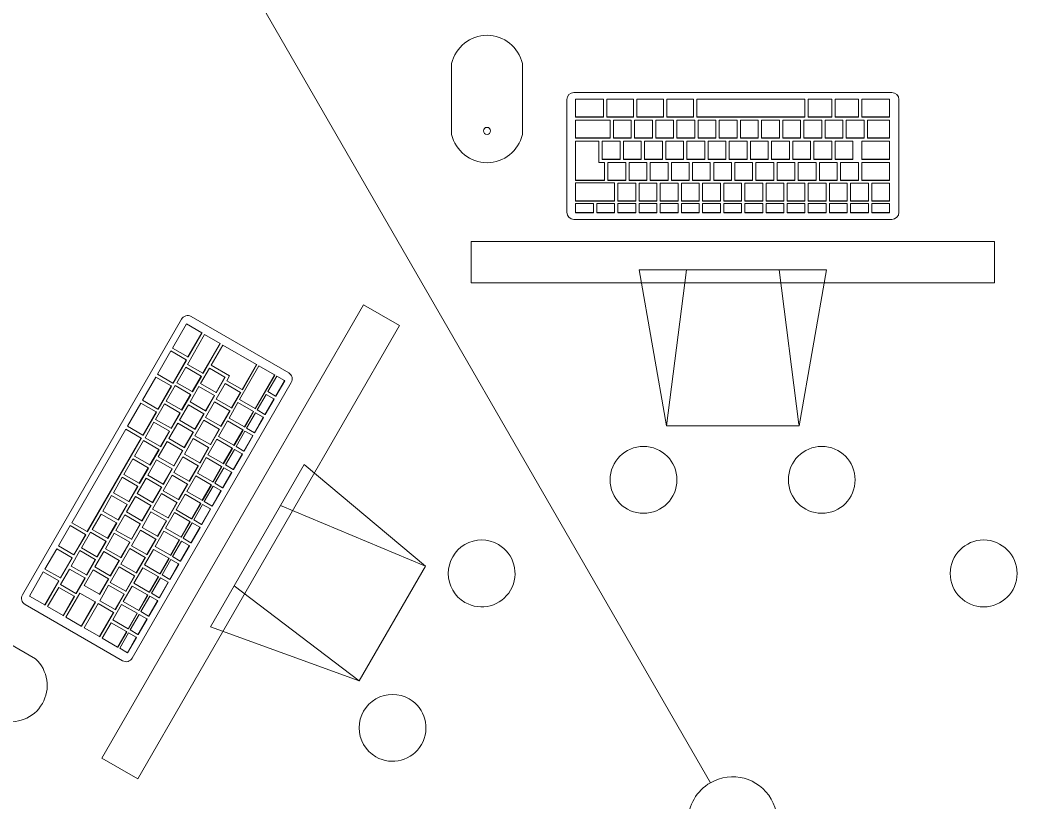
# Model space of a CAD drawing. Header units: millimetres. Extents: x 155927 to 295199, y -4084 to 97293.
# Drawn here: x 175587 to 176482, y 17883 to 18585 of the extents above; entities that cross this region are included whole.
import ezdxf

# ---------------------------------------------------------------- set-up
doc = ezdxf.new("R2010")
doc.units = ezdxf.units.MM
doc.header["$MEASUREMENT"] = 0
doc.layers.add('A-GENM', color=8, linetype='CONTINUOUS', lineweight=9)
doc.layers.add('I-FURN', color=8, linetype='CONTINUOUS', lineweight=9)

msp = doc.modelspace()

# ---------------------------------------------------------------- linework, layer by layer
at = {"layer": 'A-GENM'}
for p, q in [((175974.47, 18546), (175974.47, 18482.5)), ((176037.97, 18482.5), (176037.97, 18546)), ((176369.74, 18520.12), (176084.2, 18520.12)), ((176077.85, 18513.77), (176077.85, 18412.6)), ((176110.74, 18514.13), (176085.74, 18514.13)), ((176085.74, 18514.13), (176085.74, 18498.19)), ((176110.74, 18498.19), (176110.74, 18514.13)), ((176137.74, 18514.13), (176113.74, 18514.13)), ((176113.74, 18514.13), (176113.74, 18498.19)), ((176137.74, 18498.19), (176137.74, 18514.13)), ((176164.74, 18514.13), (176140.74, 18514.13)), ((176140.74, 18514.13), (176140.74, 18498.19)), ((176164.74, 18498.19), (176164.74, 18514.13)), ((176191.74, 18514.13), (176167.74, 18514.13)), ((176167.74, 18514.13), (176167.74, 18498.19)), ((176191.74, 18498.19), (176191.74, 18514.13)), ((176194.74, 18514.13), (176194.74, 18498.19)), ((176291.74, 18514.13), (176194.74, 18514.13)), ((176291.74, 18498.19), (176291.74, 18514.13)), ((176294.74, 18514.13), (176294.74, 18498.19)), ((176315.74, 18514.13), (176294.74, 18514.13)), ((176315.74, 18498.19), (176315.74, 18514.13)), ((176318.74, 18514.13), (176318.74, 18498.19)), ((176339.74, 18514.13), (176318.74, 18514.13)), ((176339.74, 18498.19), (176339.74, 18514.13)), ((176342.74, 18514.13), (176342.74, 18498.19)), ((176367.74, 18514.13), (176342.74, 18514.13)), ((176367.74, 18498.19), (176367.74, 18514.13)), ((176376.09, 18412.6), (176376.09, 18513.77)), ((176085.74, 18498.19), (176110.74, 18498.19)), ((176085.74, 18497.91), (176085.74, 18498.19)), ((176110.74, 18497.91), (176110.74, 18498.19)), ((176113.74, 18498.19), (176137.74, 18498.19)), ((176113.74, 18497.91), (176113.74, 18498.19)), ((176137.74, 18497.91), (176137.74, 18498.19)), ((176140.74, 18498.19), (176164.74, 18498.19)), ((176140.74, 18497.91), (176140.74, 18498.19)), ((176164.74, 18497.91), (176164.74, 18498.19)), ((176167.74, 18498.19), (176191.74, 18498.19)), ((176167.74, 18497.91), (176167.74, 18498.19)), ((176191.74, 18497.91), (176191.74, 18498.19)), ((176194.74, 18498.19), (176291.74, 18498.19)), ((176194.74, 18497.91), (176194.74, 18498.19)), ((176291.74, 18497.91), (176291.74, 18498.19)), ((176294.74, 18498.19), (176315.74, 18498.19)), ((176294.74, 18497.91), (176294.74, 18498.19)), ((176315.74, 18497.91), (176315.74, 18498.19)), ((176318.74, 18498.19), (176339.74, 18498.19)), ((176318.74, 18497.91), (176318.74, 18498.19)), ((176339.74, 18497.91), (176339.74, 18498.19)), ((176342.74, 18498.19), (176367.74, 18498.19)), ((176342.74, 18497.91), (176342.74, 18498.19)), ((176367.74, 18497.91), (176367.74, 18498.19)), ((176110.74, 18497.91), (176085.74, 18497.91)), ((176085.74, 18495.22), (176085.74, 18479.26)), ((176116.74, 18495.22), (176085.74, 18495.22)), ((176137.74, 18497.91), (176113.74, 18497.91)), ((176116.74, 18479.26), (176116.74, 18495.22)), ((176119.74, 18495.22), (176119.74, 18479.26)), ((176135.74, 18495.22), (176119.74, 18495.22)), ((176135.74, 18479.26), (176135.74, 18495.22)), ((176138.74, 18495.22), (176138.74, 18479.26)), ((176154.74, 18495.22), (176138.74, 18495.22)), ((176164.74, 18497.91), (176140.74, 18497.91)), ((176154.74, 18479.26), (176154.74, 18495.22)), ((176157.74, 18495.22), (176157.74, 18479.26)), ((176173.74, 18495.22), (176157.74, 18495.22)), ((176191.74, 18497.91), (176167.74, 18497.91)), ((176173.74, 18479.26), (176173.74, 18495.22)), ((176176.74, 18495.22), (176176.74, 18479.26)), ((176192.74, 18495.22), (176176.74, 18495.22)), ((176192.74, 18479.26), (176192.74, 18495.22)), ((176291.74, 18497.91), (176194.74, 18497.91)), ((176195.74, 18495.22), (176195.74, 18479.26)), ((176211.74, 18495.22), (176195.74, 18495.22)), ((176211.74, 18479.26), (176211.74, 18495.22)), ((176214.74, 18495.22), (176214.74, 18479.26)), ((176230.74, 18495.22), (176214.74, 18495.22)), ((176230.74, 18479.26), (176230.74, 18495.22)), ((176233.74, 18495.22), (176233.74, 18479.26)), ((176249.74, 18495.22), (176233.74, 18495.22)), ((176249.74, 18479.26), (176249.74, 18495.22)), ((176252.74, 18495.22), (176252.74, 18479.26)), ((176268.74, 18495.22), (176252.74, 18495.22)), ((176268.74, 18479.26), (176268.74, 18495.22)), ((176271.74, 18495.22), (176271.74, 18479.26)), ((176287.74, 18495.22), (176271.74, 18495.22)), ((176287.74, 18479.26), (176287.74, 18495.22)), ((176290.74, 18495.22), (176290.74, 18479.26)), ((176306.74, 18495.22), (176290.74, 18495.22)), ((176315.74, 18497.91), (176294.74, 18497.91)), ((176306.74, 18479.26), (176306.74, 18495.22)), ((176309.74, 18495.22), (176309.74, 18479.26)), ((176325.74, 18495.22), (176309.74, 18495.22)), ((176339.74, 18497.91), (176318.74, 18497.91)), ((176325.74, 18479.26), (176325.74, 18495.22)), ((176328.74, 18495.22), (176328.74, 18479.26)), ((176344.74, 18495.22), (176328.74, 18495.22)), ((176367.74, 18497.91), (176342.74, 18497.91)), ((176344.74, 18479.26), (176344.74, 18495.22)), ((176347.74, 18495.2), (176347.74, 18479.26)), ((176367.74, 18495.2), (176347.74, 18495.2)), ((176367.74, 18479.26), (176367.74, 18495.2)), ((176085.74, 18479.26), (176116.74, 18479.26)), ((176085.74, 18478.98), (176085.74, 18479.26)), ((176116.74, 18478.98), (176085.74, 18478.98)), ((176106.74, 18476.29), (176085.74, 18476.29)), ((176085.74, 18476.29), (176085.74, 18441.41)), ((176106.74, 18457.37), (176106.74, 18476.29)), ((176109.74, 18476.29), (176109.74, 18460.33)), ((176125.74, 18476.29), (176109.74, 18476.29)), ((176116.74, 18478.98), (176116.74, 18479.26)), ((176119.74, 18479.26), (176135.74, 18479.26)), ((176119.74, 18478.98), (176119.74, 18479.26)), ((176135.74, 18478.98), (176119.74, 18478.98)), ((176125.74, 18460.33), (176125.74, 18476.29)), ((176128.74, 18476.29), (176128.74, 18460.33)), ((176144.74, 18476.29), (176128.74, 18476.29)), ((176135.74, 18478.98), (176135.74, 18479.26)), ((176138.74, 18479.26), (176154.74, 18479.26)), ((176138.74, 18478.98), (176138.74, 18479.26)), ((176154.74, 18478.98), (176138.74, 18478.98)), ((176144.74, 18460.33), (176144.74, 18476.29)), ((176147.74, 18476.29), (176147.74, 18460.33)), ((176163.74, 18476.29), (176147.74, 18476.29)), ((176154.74, 18478.98), (176154.74, 18479.26)), ((176157.74, 18479.26), (176173.74, 18479.26)), ((176157.74, 18478.98), (176157.74, 18479.26)), ((176173.74, 18478.98), (176157.74, 18478.98)), ((176163.74, 18460.33), (176163.74, 18476.29)), ((176166.74, 18476.29), (176166.74, 18460.33)), ((176182.74, 18476.29), (176166.74, 18476.29)), ((176173.74, 18478.98), (176173.74, 18479.26)), ((176176.74, 18479.26), (176192.74, 18479.26)), ((176176.74, 18478.98), (176176.74, 18479.26)), ((176192.74, 18478.98), (176176.74, 18478.98)), ((176182.74, 18460.33), (176182.74, 18476.29)), ((176185.74, 18476.29), (176185.74, 18460.33)), ((176201.74, 18476.29), (176185.74, 18476.29)), ((176192.74, 18478.98), (176192.74, 18479.26)), ((176195.74, 18479.26), (176211.74, 18479.26)), ((176195.74, 18478.98), (176195.74, 18479.26)), ((176211.74, 18478.98), (176195.74, 18478.98)), ((176201.74, 18460.33), (176201.74, 18476.29)), ((176204.74, 18476.29), (176204.74, 18460.33)), ((176220.74, 18476.29), (176204.74, 18476.29)), ((176211.74, 18478.98), (176211.74, 18479.26)), ((176214.74, 18479.26), (176230.74, 18479.26)), ((176214.74, 18478.98), (176214.74, 18479.26)), ((176230.74, 18478.98), (176214.74, 18478.98)), ((176220.74, 18460.33), (176220.74, 18476.29)), ((176223.74, 18476.29), (176223.74, 18460.33)), ((176239.74, 18476.29), (176223.74, 18476.29)), ((176230.74, 18478.98), (176230.74, 18479.26)), ((176233.74, 18479.26), (176249.74, 18479.26)), ((176233.74, 18478.98), (176233.74, 18479.26)), ((176249.74, 18478.98), (176233.74, 18478.98)), ((176239.74, 18460.33), (176239.74, 18476.29)), ((176242.74, 18476.29), (176242.74, 18460.33)), ((176258.74, 18476.29), (176242.74, 18476.29)), ((176249.74, 18478.98), (176249.74, 18479.26)), ((176252.74, 18479.26), (176268.74, 18479.26)), ((176252.74, 18478.98), (176252.74, 18479.26)), ((176268.74, 18478.98), (176252.74, 18478.98)), ((176258.74, 18460.33), (176258.74, 18476.29)), ((176261.74, 18476.29), (176261.74, 18460.33)), ((176277.74, 18476.29), (176261.74, 18476.29)), ((176268.74, 18478.98), (176268.74, 18479.26)), ((176271.74, 18479.26), (176287.74, 18479.26)), ((176271.74, 18478.98), (176271.74, 18479.26)), ((176287.74, 18478.98), (176271.74, 18478.98)), ((176277.74, 18460.33), (176277.74, 18476.29)), ((176280.74, 18476.29), (176280.74, 18460.33)), ((176296.74, 18476.29), (176280.74, 18476.29)), ((176287.74, 18478.98), (176287.74, 18479.26)), ((176290.74, 18479.26), (176306.74, 18479.26)), ((176290.74, 18478.98), (176290.74, 18479.26)), ((176306.74, 18478.98), (176290.74, 18478.98)), ((176296.74, 18460.33), (176296.74, 18476.29)), ((176299.74, 18476.29), (176299.74, 18460.33)), ((176315.74, 18476.29), (176299.74, 18476.29)), ((176306.74, 18478.98), (176306.74, 18479.26)), ((176309.74, 18479.26), (176325.74, 18479.26)), ((176309.74, 18478.98), (176309.74, 18479.26)), ((176325.74, 18478.98), (176309.74, 18478.98)), ((176315.74, 18460.33), (176315.74, 18476.29)), ((176318.74, 18476.29), (176318.74, 18460.33)), ((176334.74, 18476.29), (176318.74, 18476.29)), ((176325.74, 18478.98), (176325.74, 18479.26)), ((176328.74, 18479.26), (176344.74, 18479.26)), ((176328.74, 18478.98), (176328.74, 18479.26)), ((176344.74, 18478.98), (176328.74, 18478.98)), ((176334.74, 18460.33), (176334.74, 18476.29)), ((176342.74, 18476.27), (176342.74, 18460.33)), ((176367.74, 18476.27), (176342.74, 18476.27)), ((176344.74, 18478.98), (176344.74, 18479.26)), ((176347.74, 18479.26), (176367.74, 18479.26)), ((176347.74, 18478.98), (176347.74, 18479.26)), ((176367.74, 18478.98), (176347.74, 18478.98)), ((176367.74, 18478.98), (176367.74, 18479.26)), ((176367.74, 18460.33), (176367.74, 18476.27)), ((176111.74, 18457.37), (176106.74, 18457.37)), ((176109.74, 18460.33), (176125.74, 18460.33)), ((176109.74, 18460.06), (176109.74, 18460.33)), ((176125.74, 18460.06), (176109.74, 18460.06)), ((176111.74, 18441.41), (176111.74, 18457.37)), ((176114.74, 18457.37), (176114.74, 18441.41)), ((176130.74, 18457.37), (176114.74, 18457.37)), ((176125.74, 18460.06), (176125.74, 18460.33)), ((176128.74, 18460.33), (176144.74, 18460.33)), ((176128.74, 18460.06), (176128.74, 18460.33)), ((176144.74, 18460.06), (176128.74, 18460.06)), ((176130.74, 18441.41), (176130.74, 18457.37)), ((176133.74, 18457.37), (176133.74, 18441.41)), ((176149.74, 18457.37), (176133.74, 18457.37)), ((176144.74, 18460.06), (176144.74, 18460.33)), ((176147.74, 18460.33), (176163.74, 18460.33)), ((176147.74, 18460.06), (176147.74, 18460.33)), ((176163.74, 18460.06), (176147.74, 18460.06)), ((176149.74, 18441.41), (176149.74, 18457.37)), ((176152.74, 18457.37), (176152.74, 18441.41)), ((176168.74, 18457.37), (176152.74, 18457.37)), ((176163.74, 18460.06), (176163.74, 18460.33)), ((176166.74, 18460.33), (176182.74, 18460.33)), ((176166.74, 18460.06), (176166.74, 18460.33)), ((176182.74, 18460.06), (176166.74, 18460.06)), ((176168.74, 18441.41), (176168.74, 18457.37)), ((176171.74, 18457.37), (176171.74, 18441.41)), ((176187.74, 18457.37), (176171.74, 18457.37)), ((176182.74, 18460.06), (176182.74, 18460.33)), ((176185.74, 18460.33), (176201.74, 18460.33)), ((176185.74, 18460.06), (176185.74, 18460.33)), ((176201.74, 18460.06), (176185.74, 18460.06)), ((176187.74, 18441.41), (176187.74, 18457.37)), ((176190.74, 18457.37), (176190.74, 18441.41)), ((176206.74, 18457.37), (176190.74, 18457.37)), ((176201.74, 18460.06), (176201.74, 18460.33)), ((176204.74, 18460.33), (176220.74, 18460.33)), ((176204.74, 18460.06), (176204.74, 18460.33)), ((176220.74, 18460.06), (176204.74, 18460.06)), ((176206.74, 18441.41), (176206.74, 18457.37)), ((176209.74, 18457.37), (176209.74, 18441.41)), ((176225.74, 18457.37), (176209.74, 18457.37)), ((176220.74, 18460.06), (176220.74, 18460.33)), ((176223.74, 18460.33), (176239.74, 18460.33)), ((176223.74, 18460.06), (176223.74, 18460.33)), ((176239.74, 18460.06), (176223.74, 18460.06)), ((176225.74, 18441.41), (176225.74, 18457.37)), ((176228.74, 18457.37), (176228.74, 18441.41)), ((176244.74, 18457.37), (176228.74, 18457.37)), ((176239.74, 18460.06), (176239.74, 18460.33)), ((176242.74, 18460.33), (176258.74, 18460.33)), ((176242.74, 18460.06), (176242.74, 18460.33)), ((176258.74, 18460.06), (176242.74, 18460.06)), ((176244.74, 18441.41), (176244.74, 18457.37)), ((176247.74, 18457.37), (176247.74, 18441.41)), ((176263.74, 18457.37), (176247.74, 18457.37)), ((176258.74, 18460.06), (176258.74, 18460.33)), ((176261.74, 18460.33), (176277.74, 18460.33)), ((176261.74, 18460.06), (176261.74, 18460.33)), ((176277.74, 18460.06), (176261.74, 18460.06)), ((176263.74, 18441.41), (176263.74, 18457.37)), ((176266.74, 18457.37), (176266.74, 18441.41)), ((176282.74, 18457.37), (176266.74, 18457.37)), ((176277.74, 18460.06), (176277.74, 18460.33)), ((176280.74, 18460.33), (176296.74, 18460.33)), ((176280.74, 18460.06), (176280.74, 18460.33)), ((176296.74, 18460.06), (176280.74, 18460.06)), ((176282.74, 18441.41), (176282.74, 18457.37)), ((176285.74, 18457.37), (176285.74, 18441.41)), ((176301.74, 18457.37), (176285.74, 18457.37)), ((176296.74, 18460.06), (176296.74, 18460.33)), ((176299.74, 18460.33), (176315.74, 18460.33)), ((176299.74, 18460.06), (176299.74, 18460.33)), ((176315.74, 18460.06), (176299.74, 18460.06)), ((176301.74, 18441.41), (176301.74, 18457.37)), ((176304.74, 18457.37), (176304.74, 18441.41)), ((176320.74, 18457.37), (176304.74, 18457.37)), ((176315.74, 18460.06), (176315.74, 18460.33)), ((176318.74, 18460.33), (176334.74, 18460.33)), ((176318.74, 18460.06), (176318.74, 18460.33)), ((176334.74, 18460.06), (176318.74, 18460.06)), ((176320.74, 18441.41), (176320.74, 18457.37)), ((176323.74, 18457.37), (176323.74, 18441.41)), ((176339.74, 18457.37), (176323.74, 18457.37)), ((176334.74, 18460.06), (176334.74, 18460.33)), ((176339.74, 18441.41), (176339.74, 18457.37)), ((176342.74, 18460.33), (176367.74, 18460.33)), ((176342.74, 18460.06), (176342.74, 18460.33)), ((176367.74, 18460.06), (176342.74, 18460.06)), ((176342.74, 18457.34), (176342.74, 18441.41)), ((176367.74, 18457.34), (176342.74, 18457.34)), ((176367.74, 18460.06), (176367.74, 18460.33)), ((176367.74, 18441.41), (176367.74, 18457.34)), ((176085.74, 18441.41), (176111.74, 18441.41)), ((176085.74, 18441.13), (176085.74, 18441.41)), ((176111.74, 18441.13), (176085.74, 18441.13)), ((176120.74, 18438.99), (176085.74, 18438.99)), ((176085.74, 18438.99), (176085.74, 18422.75)), ((176111.74, 18441.13), (176111.74, 18441.41)), ((176114.74, 18441.41), (176130.74, 18441.41)), ((176114.74, 18441.13), (176114.74, 18441.41)), ((176130.74, 18441.13), (176114.74, 18441.13)), ((176120.74, 18422.75), (176120.74, 18438.99)), ((176123.74, 18438.72), (176123.74, 18422.75)), ((176139.74, 18438.72), (176123.74, 18438.72)), ((176130.74, 18441.13), (176130.74, 18441.41)), ((176133.74, 18441.41), (176149.74, 18441.41)), ((176133.74, 18441.13), (176133.74, 18441.41)), ((176149.74, 18441.13), (176133.74, 18441.13)), ((176139.74, 18422.75), (176139.74, 18438.72)), ((176142.74, 18438.72), (176142.74, 18422.75)), ((176158.74, 18438.72), (176142.74, 18438.72)), ((176149.74, 18441.13), (176149.74, 18441.41)), ((176152.74, 18441.41), (176168.74, 18441.41)), ((176152.74, 18441.13), (176152.74, 18441.41)), ((176168.74, 18441.13), (176152.74, 18441.13)), ((176158.74, 18422.75), (176158.74, 18438.72)), ((176161.74, 18438.72), (176161.74, 18422.75)), ((176177.74, 18438.72), (176161.74, 18438.72)), ((176168.74, 18441.13), (176168.74, 18441.41)), ((176171.74, 18441.41), (176187.74, 18441.41)), ((176171.74, 18441.13), (176171.74, 18441.41)), ((176187.74, 18441.13), (176171.74, 18441.13)), ((176177.74, 18422.75), (176177.74, 18438.72)), ((176180.74, 18438.72), (176180.74, 18422.75)), ((176196.74, 18438.72), (176180.74, 18438.72)), ((176187.74, 18441.13), (176187.74, 18441.41)), ((176190.74, 18441.41), (176206.74, 18441.41)), ((176190.74, 18441.13), (176190.74, 18441.41)), ((176206.74, 18441.13), (176190.74, 18441.13)), ((176196.74, 18422.75), (176196.74, 18438.72)), ((176199.74, 18438.72), (176199.74, 18422.75)), ((176215.74, 18438.72), (176199.74, 18438.72)), ((176206.74, 18441.13), (176206.74, 18441.41)), ((176209.74, 18441.41), (176225.74, 18441.41)), ((176209.74, 18441.13), (176209.74, 18441.41)), ((176225.74, 18441.13), (176209.74, 18441.13)), ((176215.74, 18422.75), (176215.74, 18438.72)), ((176218.74, 18438.72), (176218.74, 18422.75)), ((176234.74, 18438.72), (176218.74, 18438.72)), ((176225.74, 18441.13), (176225.74, 18441.41)), ((176228.74, 18441.41), (176244.74, 18441.41)), ((176228.74, 18441.13), (176228.74, 18441.41)), ((176244.74, 18441.13), (176228.74, 18441.13)), ((176234.74, 18422.75), (176234.74, 18438.72)), ((176237.74, 18438.72), (176237.74, 18422.75)), ((176253.74, 18438.72), (176237.74, 18438.72)), ((176244.74, 18441.13), (176244.74, 18441.41)), ((176247.74, 18441.41), (176263.74, 18441.41)), ((176247.74, 18441.13), (176247.74, 18441.41)), ((176263.74, 18441.13), (176247.74, 18441.13)), ((176253.74, 18422.75), (176253.74, 18438.72)), ((176256.74, 18438.72), (176256.74, 18422.75)), ((176272.74, 18438.72), (176256.74, 18438.72)), ((176263.74, 18441.13), (176263.74, 18441.41)), ((176266.74, 18441.41), (176282.74, 18441.41)), ((176266.74, 18441.13), (176266.74, 18441.41)), ((176282.74, 18441.13), (176266.74, 18441.13)), ((176272.74, 18422.75), (176272.74, 18438.72)), ((176275.74, 18438.72), (176275.74, 18422.75)), ((176291.74, 18438.72), (176275.74, 18438.72)), ((176282.74, 18441.13), (176282.74, 18441.41)), ((176285.74, 18441.41), (176301.74, 18441.41)), ((176285.74, 18441.13), (176285.74, 18441.41)), ((176301.74, 18441.13), (176285.74, 18441.13)), ((176291.74, 18422.75), (176291.74, 18438.72)), ((176294.74, 18438.72), (176294.74, 18422.75)), ((176310.74, 18438.72), (176294.74, 18438.72)), ((176301.74, 18441.13), (176301.74, 18441.41)), ((176304.74, 18441.41), (176320.74, 18441.41)), ((176304.74, 18441.13), (176304.74, 18441.41)), ((176320.74, 18441.13), (176304.74, 18441.13)), ((176310.74, 18422.75), (176310.74, 18438.72)), ((176313.74, 18438.72), (176313.74, 18422.75)), ((176329.74, 18438.72), (176313.74, 18438.72)), ((176320.74, 18441.13), (176320.74, 18441.41)), ((176323.74, 18441.41), (176339.74, 18441.41)), ((176323.74, 18441.13), (176323.74, 18441.41)), ((176339.74, 18441.13), (176323.74, 18441.13)), ((176329.74, 18422.75), (176329.74, 18438.72)), ((176332.74, 18438.72), (176332.74, 18422.75)), ((176348.74, 18438.72), (176332.74, 18438.72)), ((176339.74, 18441.13), (176339.74, 18441.41)), ((176342.74, 18441.41), (176367.74, 18441.41)), ((176342.74, 18441.13), (176342.74, 18441.41)), ((176367.74, 18441.13), (176342.74, 18441.13)), ((176348.74, 18422.75), (176348.74, 18438.72)), ((176351.74, 18438.72), (176351.74, 18422.75)), ((176367.74, 18438.72), (176351.74, 18438.72)), ((176367.74, 18441.13), (176367.74, 18441.41)), ((176367.74, 18422.75), (176367.74, 18438.72)), ((176085.74, 18422.75), (176120.74, 18422.75)), ((176085.74, 18422.48), (176085.74, 18422.75)), ((176120.74, 18422.48), (176085.74, 18422.48)), ((176085.74, 18420.5), (176085.74, 18412.52)), ((176101.74, 18420.5), (176085.74, 18420.5)), ((176101.74, 18412.52), (176101.74, 18420.5)), ((176104.74, 18420.5), (176104.74, 18412.52)), ((176120.74, 18420.5), (176104.74, 18420.5)), ((176120.74, 18422.48), (176120.74, 18422.75)), ((176120.74, 18412.52), (176120.74, 18420.5)), ((176123.74, 18422.75), (176139.74, 18422.75)), ((176123.74, 18422.48), (176123.74, 18422.75)), ((176139.74, 18422.48), (176123.74, 18422.48)), ((176123.74, 18420.5), (176123.74, 18412.52)), ((176139.74, 18420.5), (176123.74, 18420.5)), ((176139.74, 18422.48), (176139.74, 18422.75)), ((176139.74, 18412.52), (176139.74, 18420.5)), ((176142.74, 18422.75), (176158.74, 18422.75)), ((176142.74, 18422.48), (176142.74, 18422.75)), ((176158.74, 18422.48), (176142.74, 18422.48)), ((176142.74, 18420.5), (176142.74, 18412.52)), ((176158.74, 18420.5), (176142.74, 18420.5)), ((176158.74, 18422.48), (176158.74, 18422.75)), ((176158.74, 18412.52), (176158.74, 18420.5)), ((176161.74, 18422.75), (176177.74, 18422.75)), ((176161.74, 18422.48), (176161.74, 18422.75)), ((176177.74, 18422.48), (176161.74, 18422.48)), ((176161.74, 18420.5), (176161.74, 18412.52)), ((176177.74, 18420.5), (176161.74, 18420.5)), ((176177.74, 18422.48), (176177.74, 18422.75)), ((176177.74, 18412.52), (176177.74, 18420.5)), ((176180.74, 18422.75), (176196.74, 18422.75)), ((176180.74, 18422.48), (176180.74, 18422.75)), ((176196.74, 18422.48), (176180.74, 18422.48)), ((176180.74, 18420.5), (176180.74, 18412.52)), ((176196.74, 18420.5), (176180.74, 18420.5)), ((176196.74, 18422.48), (176196.74, 18422.75)), ((176196.74, 18412.52), (176196.74, 18420.5)), ((176199.74, 18422.75), (176215.74, 18422.75)), ((176199.74, 18422.48), (176199.74, 18422.75)), ((176215.74, 18422.48), (176199.74, 18422.48)), ((176199.74, 18420.5), (176199.74, 18412.52)), ((176215.74, 18420.5), (176199.74, 18420.5)), ((176215.74, 18422.48), (176215.74, 18422.75)), ((176215.74, 18412.52), (176215.74, 18420.5)), ((176218.74, 18422.75), (176234.74, 18422.75)), ((176218.74, 18422.48), (176218.74, 18422.75)), ((176234.74, 18422.48), (176218.74, 18422.48)), ((176218.74, 18420.5), (176218.74, 18412.52)), ((176234.74, 18420.5), (176218.74, 18420.5)), ((176234.74, 18422.48), (176234.74, 18422.75)), ((176234.74, 18412.52), (176234.74, 18420.5)), ((176237.74, 18422.75), (176253.74, 18422.75)), ((176237.74, 18422.48), (176237.74, 18422.75)), ((176253.74, 18422.48), (176237.74, 18422.48)), ((176237.74, 18420.5), (176237.74, 18412.52)), ((176253.74, 18420.5), (176237.74, 18420.5)), ((176253.74, 18422.48), (176253.74, 18422.75)), ((176253.74, 18412.52), (176253.74, 18420.5)), ((176256.74, 18422.75), (176272.74, 18422.75)), ((176256.74, 18422.48), (176256.74, 18422.75)), ((176272.74, 18422.48), (176256.74, 18422.48)), ((176256.74, 18420.5), (176256.74, 18412.52)), ((176272.74, 18420.5), (176256.74, 18420.5)), ((176272.74, 18422.48), (176272.74, 18422.75)), ((176272.74, 18412.52), (176272.74, 18420.5)), ((176275.74, 18422.75), (176291.74, 18422.75)), ((176275.74, 18422.48), (176275.74, 18422.75)), ((176291.74, 18422.48), (176275.74, 18422.48)), ((176275.74, 18420.5), (176275.74, 18412.52)), ((176291.74, 18420.5), (176275.74, 18420.5)), ((176291.74, 18422.48), (176291.74, 18422.75)), ((176291.74, 18412.52), (176291.74, 18420.5)), ((176294.74, 18422.75), (176310.74, 18422.75)), ((176294.74, 18422.48), (176294.74, 18422.75)), ((176310.74, 18422.48), (176294.74, 18422.48)), ((176294.74, 18420.5), (176294.74, 18412.52)), ((176310.74, 18420.5), (176294.74, 18420.5)), ((176310.74, 18422.48), (176310.74, 18422.75)), ((176310.74, 18412.52), (176310.74, 18420.5)), ((176313.74, 18422.75), (176329.74, 18422.75)), ((176313.74, 18422.48), (176313.74, 18422.75)), ((176329.74, 18422.48), (176313.74, 18422.48)), ((176313.74, 18420.5), (176313.74, 18412.52)), ((176329.74, 18420.5), (176313.74, 18420.5)), ((176329.74, 18422.48), (176329.74, 18422.75)), ((176329.74, 18412.52), (176329.74, 18420.5)), ((176332.74, 18422.75), (176348.74, 18422.75)), ((176332.74, 18422.48), (176332.74, 18422.75)), ((176348.74, 18422.48), (176332.74, 18422.48)), ((176332.74, 18420.5), (176332.74, 18412.52)), ((176348.74, 18420.5), (176332.74, 18420.5)), ((176348.74, 18422.48), (176348.74, 18422.75)), ((176348.74, 18412.52), (176348.74, 18420.5)), ((176351.74, 18422.75), (176367.74, 18422.75)), ((176351.74, 18422.48), (176351.74, 18422.75)), ((176367.74, 18422.48), (176351.74, 18422.48)), ((176351.74, 18420.5), (176351.74, 18412.52)), ((176367.74, 18420.5), (176351.74, 18420.5)), ((176367.74, 18422.48), (176367.74, 18422.75)), ((176367.74, 18412.52), (176367.74, 18420.5)), ((176085.74, 18412.52), (176101.74, 18412.52)), ((176085.74, 18412.24), (176085.74, 18412.52)), ((176101.74, 18412.24), (176085.74, 18412.24)), ((176101.74, 18412.24), (176101.74, 18412.52)), ((176104.74, 18412.52), (176120.74, 18412.52)), ((176104.74, 18412.24), (176104.74, 18412.52)), ((176120.74, 18412.24), (176104.74, 18412.24)), ((176120.74, 18412.24), (176120.74, 18412.52)), ((176123.74, 18412.52), (176139.74, 18412.52)), ((176123.74, 18412.24), (176123.74, 18412.52)), ((176139.74, 18412.24), (176123.74, 18412.24)), ((176139.74, 18412.24), (176139.74, 18412.52)), ((176142.74, 18412.52), (176158.74, 18412.52)), ((176142.74, 18412.24), (176142.74, 18412.52)), ((176158.74, 18412.24), (176142.74, 18412.24)), ((176158.74, 18412.24), (176158.74, 18412.52)), ((176161.74, 18412.52), (176177.74, 18412.52)), ((176161.74, 18412.24), (176161.74, 18412.52)), ((176177.74, 18412.24), (176161.74, 18412.24)), ((176177.74, 18412.24), (176177.74, 18412.52)), ((176180.74, 18412.52), (176196.74, 18412.52)), ((176180.74, 18412.24), (176180.74, 18412.52)), ((176196.74, 18412.24), (176180.74, 18412.24)), ((176196.74, 18412.24), (176196.74, 18412.52)), ((176199.74, 18412.52), (176215.74, 18412.52)), ((176199.74, 18412.24), (176199.74, 18412.52)), ((176215.74, 18412.24), (176199.74, 18412.24)), ((176215.74, 18412.24), (176215.74, 18412.52)), ((176218.74, 18412.52), (176234.74, 18412.52)), ((176218.74, 18412.24), (176218.74, 18412.52)), ((176234.74, 18412.24), (176218.74, 18412.24)), ((176234.74, 18412.24), (176234.74, 18412.52)), ((176237.74, 18412.52), (176253.74, 18412.52)), ((176237.74, 18412.24), (176237.74, 18412.52)), ((176253.74, 18412.24), (176237.74, 18412.24)), ((176253.74, 18412.24), (176253.74, 18412.52)), ((176256.74, 18412.52), (176272.74, 18412.52)), ((176256.74, 18412.24), (176256.74, 18412.52)), ((176272.74, 18412.24), (176256.74, 18412.24)), ((176272.74, 18412.24), (176272.74, 18412.52)), ((176275.74, 18412.52), (176291.74, 18412.52)), ((176275.74, 18412.24), (176275.74, 18412.52)), ((176291.74, 18412.24), (176275.74, 18412.24)), ((176291.74, 18412.24), (176291.74, 18412.52)), ((176294.74, 18412.52), (176310.74, 18412.52)), ((176294.74, 18412.24), (176294.74, 18412.52)), ((176310.74, 18412.24), (176294.74, 18412.24)), ((176310.74, 18412.24), (176310.74, 18412.52)), ((176313.74, 18412.52), (176329.74, 18412.52)), ((176313.74, 18412.24), (176313.74, 18412.52)), ((176329.74, 18412.24), (176313.74, 18412.24)), ((176329.74, 18412.24), (176329.74, 18412.52)), ((176332.74, 18412.52), (176348.74, 18412.52)), ((176332.74, 18412.24), (176332.74, 18412.52)), ((176348.74, 18412.24), (176332.74, 18412.24)), ((176348.74, 18412.24), (176348.74, 18412.52)), ((176351.74, 18412.52), (176367.74, 18412.52)), ((176351.74, 18412.24), (176351.74, 18412.52)), ((176367.74, 18412.24), (176351.74, 18412.24)), ((176367.74, 18412.24), (176367.74, 18412.52)), ((176084.2, 18406.25), (176369.74, 18406.25)), ((175589.11, 18069.42), (175731.88, 18316.7)), ((175736.29, 18312.38), (175723.79, 18290.73)), ((175750.1, 18304.41), (175736.29, 18312.38)), ((175740.55, 18319.03), (175828.16, 18268.44)), ((175752.67, 18302.93), (175737.17, 18276.08)), ((175737.6, 18282.76), (175750.1, 18304.41)), ((175750.34, 18304.27), (175737.84, 18282.62)), ((175750.1, 18304.41), (175750.34, 18304.27)), ((175766.49, 18294.94), (175752.67, 18302.93)), ((175750.99, 18268.1), (175766.49, 18294.94)), ((175766.73, 18294.81), (175751.23, 18267.96)), ((175769.06, 18293.46), (175758.56, 18275.27)), ((175766.49, 18294.94), (175766.73, 18294.81)), ((175799.27, 18276.02), (175769.06, 18293.46)), ((175722.29, 18288.13), (175710.29, 18267.34)), ((175736.1, 18280.16), (175722.29, 18288.13)), ((175723.79, 18290.73), (175737.6, 18282.76)), ((175724.1, 18259.38), (175736.1, 18280.16)), ((175736.34, 18280.02), (175724.34, 18259.24)), ((175736.1, 18280.16), (175736.34, 18280.02)), ((175737.17, 18276.08), (175750.99, 18268.1)), ((175737.6, 18282.76), (175737.84, 18282.62)), ((175758.56, 18275.27), (175774.95, 18265.81)), ((175801.36, 18274.81), (175783.86, 18244.5)), ((175786.27, 18253.5), (175799.27, 18276.02)), ((175799.51, 18275.88), (175786.51, 18253.36)), ((175799.27, 18276.02), (175799.51, 18275.88)), ((175815.43, 18266.69), (175801.36, 18274.81)), ((175710.29, 18267.34), (175724.1, 18259.38)), ((175735.67, 18273.48), (175727.67, 18259.62)), ((175749.49, 18265.5), (175735.67, 18273.48)), ((175741.49, 18251.64), (175749.49, 18265.5)), ((175749.73, 18265.36), (175741.73, 18251.51)), ((175757.06, 18272.68), (175749.06, 18258.82)), ((175749.49, 18265.5), (175749.73, 18265.36)), ((175750.99, 18268.1), (175751.23, 18267.96)), ((175770.88, 18264.7), (175757.06, 18272.68)), ((175774.95, 18265.81), (175772.45, 18261.48)), ((175797.93, 18236.38), (175815.43, 18266.69)), ((175815.67, 18266.55), (175798.17, 18236.24)), ((175817.38, 18265.56), (175809.38, 18251.71)), ((175815.43, 18266.69), (175815.67, 18266.55)), ((175824.29, 18261.57), (175817.38, 18265.56)), ((175830.49, 18259.77), (175687.72, 18012.49)), ((175708.79, 18264.75), (175696.79, 18243.96)), ((175722.6, 18256.78), (175708.79, 18264.75)), ((175710.6, 18235.99), (175722.6, 18256.78)), ((175722.84, 18256.64), (175710.84, 18235.85)), ((175726.17, 18257.03), (175718.17, 18243.17)), ((175722.6, 18256.78), (175722.84, 18256.64)), ((175724.1, 18259.38), (175724.34, 18259.24)), ((175739.99, 18249.05), (175726.17, 18257.03)), ((175727.67, 18259.62), (175741.49, 18251.64)), ((175749.06, 18258.82), (175762.88, 18250.84)), ((175762.88, 18250.84), (175770.88, 18264.7)), ((175770.95, 18258.88), (175762.95, 18245.03)), ((175771.12, 18264.56), (175763.12, 18250.7)), ((175770.88, 18264.7), (175771.12, 18264.56)), ((175784.77, 18250.9), (175770.95, 18258.88)), ((175772.45, 18261.48), (175786.27, 18253.5)), ((175816.29, 18247.72), (175824.29, 18261.57)), ((175824.53, 18261.43), (175816.53, 18247.58)), ((175824.29, 18261.57), (175824.53, 18261.43)), ((175731.99, 18235.19), (175739.99, 18249.05)), ((175740.23, 18248.91), (175732.23, 18235.05)), ((175747.56, 18256.22), (175739.56, 18242.37)), ((175739.99, 18249.05), (175740.23, 18248.91)), ((175741.49, 18251.64), (175741.73, 18251.51)), ((175761.38, 18248.24), (175747.56, 18256.22)), ((175753.38, 18234.39), (175761.38, 18248.24)), ((175761.62, 18248.1), (175753.62, 18234.25)), ((175761.38, 18248.24), (175761.62, 18248.1)), ((175762.88, 18250.84), (175763.12, 18250.7)), ((175776.77, 18237.05), (175784.77, 18250.9)), ((175785.01, 18250.76), (175777.01, 18236.91)), ((175784.77, 18250.9), (175785.01, 18250.76)), ((175786.27, 18253.5), (175786.51, 18253.36)), ((175807.88, 18249.11), (175799.88, 18235.25)), ((175814.79, 18245.12), (175807.88, 18249.11)), ((175809.38, 18251.71), (175816.29, 18247.72)), ((175816.29, 18247.72), (175816.53, 18247.58)), ((175695.29, 18241.36), (175683.29, 18220.58)), ((175709.1, 18233.39), (175695.29, 18241.36)), ((175696.79, 18243.96), (175710.6, 18235.99)), ((175716.67, 18240.57), (175708.67, 18226.72)), ((175730.49, 18232.59), (175716.67, 18240.57)), ((175718.17, 18243.17), (175731.99, 18235.19)), ((175738.06, 18239.77), (175730.06, 18225.91)), ((175751.88, 18231.79), (175738.06, 18239.77)), ((175739.56, 18242.37), (175753.38, 18234.39)), ((175761.45, 18242.43), (175753.45, 18228.57)), ((175775.27, 18234.45), (175761.45, 18242.43)), ((175762.95, 18245.03), (175776.77, 18237.05)), ((175782.6, 18241.76), (175774.6, 18227.91)), ((175796.43, 18233.78), (175782.6, 18241.76)), ((175783.86, 18244.5), (175797.93, 18236.38)), ((175806.79, 18231.26), (175814.79, 18245.12)), ((175815.03, 18244.98), (175807.03, 18231.12)), ((175814.79, 18245.12), (175815.03, 18244.98)), ((175697.1, 18212.61), (175709.1, 18233.39)), ((175709.34, 18233.26), (175697.34, 18212.47)), ((175709.1, 18233.39), (175709.34, 18233.26)), ((175710.6, 18235.99), (175710.84, 18235.85)), ((175722.49, 18218.73), (175730.49, 18232.59)), ((175730.73, 18232.45), (175722.73, 18218.6)), ((175730.49, 18232.59), (175730.73, 18232.45)), ((175731.99, 18235.19), (175732.23, 18235.05)), ((175743.88, 18217.93), (175751.88, 18231.79)), ((175752.12, 18231.65), (175744.12, 18217.79)), ((175751.88, 18231.79), (175752.12, 18231.65)), ((175753.38, 18234.39), (175753.62, 18234.25)), ((175767.27, 18220.59), (175775.27, 18234.45)), ((175775.51, 18234.31), (175767.51, 18220.45)), ((175775.27, 18234.45), (175775.51, 18234.31)), ((175776.77, 18237.05), (175777.01, 18236.91)), ((175788.43, 18219.93), (175796.43, 18233.78)), ((175796.67, 18233.64), (175788.67, 18219.79)), ((175798.38, 18232.65), (175790.38, 18218.8)), ((175796.43, 18233.78), (175796.67, 18233.64)), ((175797.93, 18236.38), (175798.17, 18236.24)), ((175805.29, 18228.66), (175798.38, 18232.65)), ((175799.88, 18235.25), (175806.79, 18231.26)), ((175806.79, 18231.26), (175807.03, 18231.12)), ((175683.29, 18220.58), (175697.1, 18212.61)), ((175707.17, 18224.12), (175699.17, 18210.26)), ((175720.99, 18216.14), (175707.17, 18224.12)), ((175708.67, 18226.72), (175722.49, 18218.73)), ((175728.56, 18223.31), (175720.56, 18209.46)), ((175742.38, 18215.33), (175728.56, 18223.31)), ((175730.06, 18225.91), (175743.88, 18217.93)), ((175751.95, 18225.97), (175743.95, 18212.12)), ((175765.77, 18217.99), (175751.95, 18225.97)), ((175753.45, 18228.57), (175767.27, 18220.59)), ((175773.1, 18225.31), (175765.1, 18211.45)), ((175767.27, 18220.59), (175767.51, 18220.45)), ((175786.93, 18217.33), (175773.1, 18225.31)), ((175774.6, 18227.91), (175788.43, 18219.93)), ((175797.29, 18214.81), (175805.29, 18228.66)), ((175805.53, 18228.53), (175797.53, 18214.67)), ((175805.29, 18228.66), (175805.53, 18228.53)), ((175681.79, 18217.98), (175633.29, 18133.98)), ((175695.6, 18210.01), (175681.79, 18217.98)), ((175697.1, 18212.61), (175697.34, 18212.47)), ((175712.99, 18202.28), (175720.99, 18216.14)), ((175721.23, 18216), (175713.23, 18202.14)), ((175720.99, 18216.14), (175721.23, 18216)), ((175722.49, 18218.73), (175722.73, 18218.6)), ((175734.38, 18201.48), (175742.38, 18215.33)), ((175742.62, 18215.19), (175734.62, 18201.34)), ((175742.38, 18215.33), (175742.62, 18215.19)), ((175743.88, 18217.93), (175744.12, 18217.79)), ((175743.95, 18212.12), (175757.77, 18204.14)), ((175757.77, 18204.14), (175765.77, 18217.99)), ((175766.01, 18217.86), (175758.01, 18204)), ((175765.77, 18217.99), (175766.01, 18217.86)), ((175778.93, 18203.47), (175786.93, 18217.33)), ((175787.17, 18217.19), (175779.17, 18203.33)), ((175788.88, 18216.2), (175780.88, 18202.34)), ((175786.93, 18217.33), (175787.17, 18217.19)), ((175787.79, 18198.35), (175795.79, 18212.21)), ((175796.03, 18212.07), (175788.03, 18198.21)), ((175788.43, 18219.93), (175788.67, 18219.79)), ((175795.79, 18212.21), (175788.88, 18216.2)), ((175790.38, 18218.8), (175797.29, 18214.81)), ((175795.79, 18212.21), (175796.03, 18212.07)), ((175797.29, 18214.81), (175797.53, 18214.67)), ((175647.1, 18126.01), (175695.6, 18210.01)), ((175695.84, 18209.87), (175647.34, 18125.87)), ((175697.67, 18207.66), (175689.67, 18193.81)), ((175695.6, 18210.01), (175695.84, 18209.87)), ((175711.49, 18199.68), (175697.67, 18207.66)), ((175699.17, 18210.26), (175712.99, 18202.28)), ((175719.06, 18206.86), (175711.06, 18193)), ((175732.88, 18198.88), (175719.06, 18206.86)), ((175720.56, 18209.46), (175734.38, 18201.48)), ((175742.45, 18209.52), (175734.45, 18195.66)), ((175756.27, 18201.54), (175742.45, 18209.52)), ((175763.6, 18208.85), (175755.6, 18195)), ((175757.77, 18204.14), (175758.01, 18204)), ((175777.43, 18200.87), (175763.6, 18208.85)), ((175765.1, 18211.45), (175778.93, 18203.47)), ((175778.93, 18203.47), (175779.17, 18203.33)), ((175689.67, 18193.81), (175703.49, 18185.83)), ((175703.49, 18185.83), (175711.49, 18199.68)), ((175711.73, 18199.54), (175703.73, 18185.69)), ((175711.49, 18199.68), (175711.73, 18199.54)), ((175712.99, 18202.28), (175713.23, 18202.14)), ((175724.88, 18185.02), (175732.88, 18198.88)), ((175733.12, 18198.74), (175725.12, 18184.88)), ((175732.88, 18198.88), (175733.12, 18198.74)), ((175734.38, 18201.48), (175734.62, 18201.34)), ((175734.45, 18195.66), (175748.27, 18187.68)), ((175748.27, 18187.68), (175756.27, 18201.54)), ((175756.51, 18201.4), (175748.51, 18187.54)), ((175755.6, 18195), (175769.43, 18187.02)), ((175756.27, 18201.54), (175756.51, 18201.4)), ((175769.43, 18187.02), (175777.43, 18200.87)), ((175777.67, 18200.74), (175769.67, 18186.88)), ((175779.38, 18199.75), (175771.38, 18185.89)), ((175777.43, 18200.87), (175777.67, 18200.74)), ((175778.29, 18181.9), (175786.29, 18195.75)), ((175786.53, 18195.62), (175778.53, 18181.76)), ((175786.29, 18195.75), (175779.38, 18199.75)), ((175780.88, 18202.34), (175787.79, 18198.35)), ((175786.29, 18195.75), (175786.53, 18195.62)), ((175787.79, 18198.35), (175788.03, 18198.21)), ((175688.17, 18191.21), (175680.17, 18177.35)), ((175701.99, 18183.23), (175688.17, 18191.21)), ((175709.56, 18190.4), (175701.56, 18176.55)), ((175703.49, 18185.83), (175703.73, 18185.69)), ((175723.38, 18182.42), (175709.56, 18190.4)), ((175711.06, 18193), (175724.88, 18185.02)), ((175724.88, 18185.02), (175725.12, 18184.88)), ((175732.95, 18193.06), (175724.95, 18179.21)), ((175746.77, 18185.08), (175732.95, 18193.06)), ((175738.77, 18171.23), (175746.77, 18185.08)), ((175747.01, 18184.95), (175739.01, 18171.09)), ((175754.1, 18192.4), (175746.1, 18178.54)), ((175746.77, 18185.08), (175747.01, 18184.95)), ((175748.27, 18187.68), (175748.51, 18187.54)), ((175767.93, 18184.42), (175754.1, 18192.4)), ((175769.43, 18187.02), (175769.67, 18186.88)), ((175771.38, 18185.89), (175778.29, 18181.9)), ((175680.17, 18177.35), (175693.99, 18169.37)), ((175693.99, 18169.37), (175701.99, 18183.23)), ((175702.23, 18183.09), (175694.23, 18169.23)), ((175701.56, 18176.55), (175715.38, 18168.57)), ((175701.99, 18183.23), (175702.23, 18183.09)), ((175715.38, 18168.57), (175723.38, 18182.42)), ((175723.45, 18176.61), (175715.45, 18162.75)), ((175723.62, 18182.29), (175715.62, 18168.43)), ((175723.38, 18182.42), (175723.62, 18182.29)), ((175737.27, 18168.63), (175723.45, 18176.61)), ((175724.95, 18179.21), (175738.77, 18171.23)), ((175744.6, 18175.95), (175736.6, 18162.09)), ((175758.43, 18167.96), (175744.6, 18175.95)), ((175746.1, 18178.54), (175759.93, 18170.56)), ((175759.93, 18170.56), (175767.93, 18184.42)), ((175768.17, 18184.28), (175760.17, 18170.42)), ((175769.88, 18183.29), (175761.88, 18169.43)), ((175767.93, 18184.42), (175768.17, 18184.28)), ((175768.79, 18165.44), (175776.79, 18179.3)), ((175777.03, 18179.16), (175769.03, 18165.31)), ((175776.79, 18179.3), (175769.88, 18183.29)), ((175776.79, 18179.3), (175777.03, 18179.16)), ((175778.29, 18181.9), (175778.53, 18181.76)), ((175678.67, 18174.75), (175670.67, 18160.9)), ((175692.49, 18166.77), (175678.67, 18174.75)), ((175700.06, 18173.95), (175692.06, 18160.09)), ((175693.99, 18169.37), (175694.23, 18169.23)), ((175713.88, 18165.97), (175700.06, 18173.95)), ((175715.38, 18168.57), (175715.62, 18168.43)), ((175729.27, 18154.77), (175737.27, 18168.63)), ((175737.51, 18168.49), (175729.51, 18154.64)), ((175737.27, 18168.63), (175737.51, 18168.49)), ((175738.77, 18171.23), (175739.01, 18171.09)), ((175750.43, 18154.11), (175758.43, 18167.96)), ((175758.67, 18167.83), (175750.67, 18153.97)), ((175758.43, 18167.96), (175758.67, 18167.83)), ((175759.93, 18170.56), (175760.17, 18170.42)), ((175761.88, 18169.43), (175768.79, 18165.44)), ((175669.17, 18158.3), (175661.17, 18144.44)), ((175682.99, 18150.32), (175669.17, 18158.3)), ((175670.67, 18160.9), (175684.49, 18152.92)), ((175684.49, 18152.92), (175692.49, 18166.77)), ((175692.73, 18166.63), (175684.73, 18152.78)), ((175692.06, 18160.09), (175705.88, 18152.11)), ((175692.49, 18166.77), (175692.73, 18166.63)), ((175705.88, 18152.11), (175713.88, 18165.97)), ((175713.95, 18160.16), (175705.95, 18146.3)), ((175714.12, 18165.83), (175706.12, 18151.97)), ((175713.88, 18165.97), (175714.12, 18165.83)), ((175727.77, 18152.18), (175713.95, 18160.16)), ((175715.45, 18162.75), (175729.27, 18154.77)), ((175735.1, 18159.49), (175727.1, 18145.63)), ((175748.93, 18151.51), (175735.1, 18159.49)), ((175736.6, 18162.09), (175750.43, 18154.11)), ((175760.38, 18166.84), (175752.38, 18152.98)), ((175759.29, 18148.99), (175767.29, 18162.85)), ((175767.53, 18162.71), (175759.53, 18148.85)), ((175767.29, 18162.85), (175760.38, 18166.84)), ((175767.29, 18162.85), (175767.53, 18162.71)), ((175768.79, 18165.44), (175769.03, 18165.31)), ((175674.99, 18136.46), (175682.99, 18150.32)), ((175683.23, 18150.18), (175675.23, 18136.32)), ((175690.56, 18157.5), (175682.56, 18143.64)), ((175682.99, 18150.32), (175683.23, 18150.18)), ((175684.49, 18152.92), (175684.73, 18152.78)), ((175704.38, 18149.51), (175690.56, 18157.5)), ((175696.38, 18135.66), (175704.38, 18149.51)), ((175704.62, 18149.38), (175696.62, 18135.52)), ((175704.38, 18149.51), (175704.62, 18149.38)), ((175705.88, 18152.11), (175706.12, 18151.97)), ((175719.77, 18138.32), (175727.77, 18152.18)), ((175728.01, 18152.04), (175720.01, 18138.18)), ((175727.77, 18152.18), (175728.01, 18152.04)), ((175729.27, 18154.77), (175729.51, 18154.64)), ((175740.93, 18137.65), (175748.93, 18151.51)), ((175749.17, 18151.37), (175741.17, 18137.52)), ((175750.88, 18150.38), (175742.88, 18136.53)), ((175748.93, 18151.51), (175749.17, 18151.37)), ((175750.43, 18154.11), (175750.67, 18153.97)), ((175757.79, 18146.39), (175750.88, 18150.38)), ((175752.38, 18152.98), (175759.29, 18148.99)), ((175759.29, 18148.99), (175759.53, 18148.85)), ((175659.67, 18141.84), (175651.67, 18127.99)), ((175673.49, 18133.86), (175659.67, 18141.84)), ((175661.17, 18144.44), (175674.99, 18136.46)), ((175681.06, 18141.04), (175673.06, 18127.18)), ((175694.88, 18133.06), (175681.06, 18141.04)), ((175682.56, 18143.64), (175696.38, 18135.66)), ((175704.45, 18143.7), (175696.45, 18129.85)), ((175718.27, 18135.72), (175704.45, 18143.7)), ((175705.95, 18146.3), (175719.77, 18138.32)), ((175725.6, 18143.04), (175717.6, 18129.18)), ((175739.43, 18135.06), (175725.6, 18143.04)), ((175727.1, 18145.63), (175740.93, 18137.65)), ((175749.79, 18132.53), (175757.79, 18146.39)), ((175758.03, 18146.25), (175750.03, 18132.4)), ((175757.79, 18146.39), (175758.03, 18146.25)), ((175631.79, 18131.38), (175621.29, 18113.19)), ((175645.6, 18123.41), (175631.79, 18131.38)), ((175633.29, 18133.98), (175647.1, 18126.01)), ((175665.49, 18120.01), (175673.49, 18133.86)), ((175673.73, 18133.73), (175665.73, 18119.87)), ((175673.49, 18133.86), (175673.73, 18133.73)), ((175674.99, 18136.46), (175675.23, 18136.32)), ((175686.88, 18119.2), (175694.88, 18133.06)), ((175695.12, 18132.92), (175687.12, 18119.07)), ((175694.88, 18133.06), (175695.12, 18132.92)), ((175696.38, 18135.66), (175696.62, 18135.52)), ((175710.27, 18121.86), (175718.27, 18135.72)), ((175718.51, 18135.58), (175710.51, 18121.73)), ((175718.27, 18135.72), (175718.51, 18135.58)), ((175719.77, 18138.32), (175720.01, 18138.18)), ((175731.43, 18121.2), (175739.43, 18135.06)), ((175739.67, 18134.92), (175731.67, 18121.06)), ((175741.38, 18133.93), (175733.38, 18120.07)), ((175739.43, 18135.06), (175739.67, 18134.92)), ((175740.93, 18137.65), (175741.17, 18137.52)), ((175748.29, 18129.94), (175741.38, 18133.93)), ((175742.88, 18136.53), (175749.79, 18132.53)), ((175749.79, 18132.53), (175750.03, 18132.4)), ((175635.1, 18105.22), (175645.6, 18123.41)), ((175645.84, 18123.27), (175635.34, 18105.08)), ((175650.17, 18125.39), (175642.17, 18111.53)), ((175645.6, 18123.41), (175645.84, 18123.27)), ((175647.1, 18126.01), (175647.34, 18125.87)), ((175663.99, 18117.41), (175650.17, 18125.39)), ((175651.67, 18127.99), (175665.49, 18120.01)), ((175671.56, 18124.59), (175663.56, 18110.73)), ((175685.38, 18116.61), (175671.56, 18124.59)), ((175673.06, 18127.18), (175686.88, 18119.2)), ((175694.95, 18127.25), (175686.95, 18113.39)), ((175708.77, 18119.27), (175694.95, 18127.25)), ((175696.45, 18129.85), (175710.27, 18121.86)), ((175716.1, 18126.58), (175708.1, 18112.73)), ((175729.93, 18118.6), (175716.1, 18126.58)), ((175717.6, 18129.18), (175731.43, 18121.2)), ((175740.29, 18116.08), (175748.29, 18129.94)), ((175748.53, 18129.8), (175740.53, 18115.94)), ((175748.29, 18129.94), (175748.53, 18129.8)), ((175621.29, 18113.19), (175635.1, 18105.22)), ((175655.99, 18103.55), (175663.99, 18117.41)), ((175664.23, 18117.27), (175656.23, 18103.41)), ((175663.99, 18117.41), (175664.23, 18117.27)), ((175665.49, 18120.01), (175665.73, 18119.87)), ((175677.38, 18102.75), (175685.38, 18116.61)), ((175685.62, 18116.47), (175677.62, 18102.61)), ((175685.38, 18116.61), (175685.62, 18116.47)), ((175686.88, 18119.2), (175687.12, 18119.07)), ((175686.95, 18113.39), (175700.77, 18105.41)), ((175700.77, 18105.41), (175708.77, 18119.27)), ((175709.01, 18119.13), (175701.01, 18105.27)), ((175708.77, 18119.27), (175709.01, 18119.13)), ((175710.27, 18121.86), (175710.51, 18121.73)), ((175721.93, 18104.75), (175729.93, 18118.6)), ((175730.17, 18118.46), (175722.17, 18104.61)), ((175731.88, 18117.47), (175723.88, 18103.62)), ((175729.93, 18118.6), (175730.17, 18118.46)), ((175730.79, 18099.63), (175738.79, 18113.48)), ((175739.03, 18113.34), (175731.03, 18099.49)), ((175731.43, 18121.2), (175731.67, 18121.06)), ((175738.79, 18113.48), (175731.88, 18117.47)), ((175733.38, 18120.07), (175740.29, 18116.08)), ((175738.79, 18113.48), (175739.03, 18113.34)), ((175740.29, 18116.08), (175740.53, 18115.94)), ((175619.79, 18110.59), (175609.29, 18092.41)), ((175633.6, 18102.62), (175619.79, 18110.59)), ((175640.67, 18108.94), (175632.67, 18095.08)), ((175635.1, 18105.22), (175635.34, 18105.08)), ((175654.49, 18100.96), (175640.67, 18108.94)), ((175642.17, 18111.53), (175655.99, 18103.55)), ((175662.06, 18108.13), (175654.06, 18094.28)), ((175675.88, 18100.15), (175662.06, 18108.13)), ((175663.56, 18110.73), (175677.38, 18102.75)), ((175685.45, 18110.79), (175677.45, 18096.94)), ((175699.27, 18102.81), (175685.45, 18110.79)), ((175706.6, 18110.13), (175698.6, 18096.27)), ((175700.77, 18105.41), (175701.01, 18105.27)), ((175720.43, 18102.15), (175706.6, 18110.13)), ((175708.1, 18112.73), (175721.93, 18104.75)), ((175721.93, 18104.75), (175722.17, 18104.61)), ((175623.1, 18084.44), (175633.6, 18102.62)), ((175633.84, 18102.49), (175623.34, 18084.3)), ((175633.6, 18102.62), (175633.84, 18102.49)), ((175646.49, 18087.1), (175654.49, 18100.96)), ((175654.73, 18100.82), (175646.73, 18086.96)), ((175654.49, 18100.96), (175654.73, 18100.82)), ((175655.99, 18103.55), (175656.23, 18103.41)), ((175667.88, 18086.3), (175675.88, 18100.15)), ((175676.12, 18100.01), (175668.12, 18086.16)), ((175675.88, 18100.15), (175676.12, 18100.01)), ((175677.38, 18102.75), (175677.62, 18102.61)), ((175677.45, 18096.94), (175691.27, 18088.96)), ((175691.27, 18088.96), (175699.27, 18102.81)), ((175699.51, 18102.67), (175691.51, 18088.82)), ((175698.6, 18096.27), (175712.43, 18088.29)), ((175699.27, 18102.81), (175699.51, 18102.67)), ((175712.43, 18088.29), (175720.43, 18102.15)), ((175720.67, 18102.01), (175712.67, 18088.15)), ((175722.38, 18101.02), (175714.38, 18087.16)), ((175720.43, 18102.15), (175720.67, 18102.01)), ((175721.29, 18083.17), (175729.29, 18097.03)), ((175729.53, 18096.89), (175721.53, 18083.03)), ((175729.29, 18097.03), (175722.38, 18101.02)), ((175723.88, 18103.62), (175730.79, 18099.63)), ((175729.29, 18097.03), (175729.53, 18096.89)), ((175730.79, 18099.63), (175731.03, 18099.49)), ((175607.79, 18089.81), (175595.29, 18068.16)), ((175621.6, 18081.84), (175607.79, 18089.81)), ((175609.29, 18092.41), (175623.1, 18084.44)), ((175631.17, 18092.48), (175623.17, 18078.62)), ((175644.99, 18084.5), (175631.17, 18092.48)), ((175632.67, 18095.08), (175646.49, 18087.1)), ((175652.56, 18091.68), (175644.56, 18077.82)), ((175646.49, 18087.1), (175646.73, 18086.96)), ((175666.38, 18083.7), (175652.56, 18091.68)), ((175654.06, 18094.28), (175667.88, 18086.3)), ((175667.88, 18086.3), (175668.12, 18086.16)), ((175675.95, 18094.34), (175667.95, 18080.48)), ((175689.77, 18086.36), (175675.95, 18094.34)), ((175681.77, 18072.5), (175689.77, 18086.36)), ((175697.1, 18093.67), (175689.1, 18079.82)), ((175689.77, 18086.36), (175690.01, 18086.22)), ((175691.27, 18088.96), (175691.51, 18088.82)), ((175710.93, 18085.69), (175697.1, 18093.67)), ((175712.43, 18088.29), (175712.67, 18088.15)), ((175714.38, 18087.16), (175721.29, 18083.17)), ((175609.1, 18060.19), (175621.6, 18081.84)), ((175621.84, 18081.7), (175609.34, 18060.05)), ((175621.6, 18081.84), (175621.84, 18081.7)), ((175623.1, 18084.44), (175623.34, 18084.3)), ((175623.17, 18078.62), (175636.99, 18070.64)), ((175636.99, 18070.64), (175644.99, 18084.5)), ((175645.23, 18084.36), (175637.23, 18070.51)), ((175644.56, 18077.82), (175658.38, 18069.84)), ((175644.99, 18084.5), (175645.23, 18084.36)), ((175658.38, 18069.84), (175666.38, 18083.7)), ((175666.45, 18077.88), (175658.45, 18064.03)), ((175666.62, 18083.56), (175658.62, 18069.7)), ((175666.38, 18083.7), (175666.62, 18083.56)), ((175680.27, 18069.9), (175666.45, 18077.88)), ((175667.95, 18080.48), (175681.77, 18072.5)), ((175690.01, 18086.22), (175682.01, 18072.36)), ((175689.1, 18079.82), (175702.93, 18071.84)), ((175702.93, 18071.84), (175710.93, 18085.69)), ((175711.17, 18085.55), (175703.17, 18071.7)), ((175712.88, 18084.56), (175704.88, 18070.71)), ((175710.93, 18085.69), (175711.17, 18085.55)), ((175711.79, 18066.72), (175719.79, 18080.57)), ((175720.03, 18080.44), (175712.03, 18066.58)), ((175719.79, 18080.57), (175712.88, 18084.56)), ((175719.79, 18080.57), (175720.03, 18080.44)), ((175721.29, 18083.17), (175721.53, 18083.03)), ((175621.69, 18076.02), (175611.69, 18058.7)), ((175635.49, 18068.05), (175621.69, 18076.02)), ((175640.58, 18070.88), (175628.08, 18049.23)), ((175636.99, 18070.64), (175637.23, 18070.51)), ((175654.38, 18062.91), (175640.58, 18070.88)), ((175658.38, 18069.84), (175658.62, 18069.7)), ((175672.27, 18056.05), (175680.27, 18069.9)), ((175680.51, 18069.76), (175672.51, 18055.91)), ((175687.6, 18077.22), (175679.6, 18063.36)), ((175680.27, 18069.9), (175680.51, 18069.76)), ((175681.77, 18072.5), (175682.01, 18072.36)), ((175701.43, 18069.24), (175687.6, 18077.22)), ((175693.43, 18055.38), (175701.43, 18069.24)), ((175701.67, 18069.1), (175693.67, 18055.24)), ((175701.43, 18069.24), (175701.67, 18069.1)), ((175702.93, 18071.84), (175703.17, 18071.7)), ((175704.88, 18070.71), (175711.79, 18066.72)), ((175679.04, 18010.17), (175591.43, 18060.75)), ((175595.29, 18068.16), (175609.1, 18060.19)), ((175609.1, 18060.19), (175609.34, 18060.05)), ((175625.49, 18050.73), (175635.49, 18068.05)), ((175635.73, 18067.91), (175625.73, 18050.59)), ((175635.49, 18068.05), (175635.73, 18067.91)), ((175641.88, 18041.26), (175654.38, 18062.91)), ((175654.62, 18062.77), (175642.12, 18041.12)), ((175656.97, 18061.42), (175644.47, 18039.77)), ((175654.38, 18062.91), (175654.62, 18062.77)), ((175670.77, 18053.45), (175656.97, 18061.42)), ((175658.45, 18064.03), (175672.27, 18056.05)), ((175678.1, 18060.76), (175670.1, 18046.91)), ((175691.93, 18052.78), (175678.1, 18060.76)), ((175679.6, 18063.36), (175693.43, 18055.38)), ((175703.38, 18068.11), (175695.38, 18054.25)), ((175702.29, 18050.26), (175710.29, 18064.12)), ((175710.53, 18063.98), (175702.53, 18050.12)), ((175710.29, 18064.12), (175703.38, 18068.11)), ((175710.29, 18064.12), (175710.53, 18063.98)), ((175711.79, 18066.72), (175712.03, 18066.58)), ((175611.69, 18058.7), (175625.49, 18050.73)), ((175625.49, 18050.73), (175625.73, 18050.59)), ((175658.27, 18031.8), (175670.77, 18053.45)), ((175671.01, 18053.31), (175658.51, 18031.66)), ((175670.77, 18053.45), (175671.01, 18053.31)), ((175672.27, 18056.05), (175672.51, 18055.91)), ((175683.93, 18038.93), (175691.93, 18052.78)), ((175692.17, 18052.65), (175684.17, 18038.79)), ((175693.88, 18051.65), (175685.88, 18037.8)), ((175691.93, 18052.78), (175692.17, 18052.65)), ((175693.43, 18055.38), (175693.67, 18055.24)), ((175700.79, 18047.66), (175693.88, 18051.65)), ((175695.38, 18054.25), (175702.29, 18050.26)), ((175600.81, 18011.87), (175545.81, 18043.62)), ((175628.08, 18049.23), (175641.88, 18041.26)), ((175668.6, 18044.31), (175660.6, 18030.45)), ((175682.43, 18036.33), (175668.6, 18044.31)), ((175670.1, 18046.91), (175683.93, 18038.93)), ((175692.79, 18033.81), (175700.79, 18047.66)), ((175701.03, 18047.53), (175693.03, 18033.67)), ((175700.79, 18047.66), (175701.03, 18047.53)), ((175702.29, 18050.26), (175702.53, 18050.12)), ((175641.88, 18041.26), (175642.12, 18041.12)), ((175644.47, 18039.77), (175658.27, 18031.8)), ((175674.43, 18022.47), (175682.43, 18036.33)), ((175682.67, 18036.19), (175674.67, 18022.33)), ((175684.38, 18035.2), (175676.38, 18021.34)), ((175682.43, 18036.33), (175682.67, 18036.19)), ((175683.93, 18038.93), (175684.17, 18038.79)), ((175691.29, 18031.21), (175684.38, 18035.2)), ((175685.88, 18037.8), (175692.79, 18033.81)), ((175692.79, 18033.81), (175693.03, 18033.67)), ((175658.27, 18031.8), (175658.51, 18031.66)), ((175660.6, 18030.45), (175674.43, 18022.47)), ((175683.29, 18017.35), (175691.29, 18031.21)), ((175691.53, 18031.07), (175683.53, 18017.22)), ((175691.29, 18031.21), (175691.53, 18031.07)), ((175674.43, 18022.47), (175674.67, 18022.33)), ((175676.38, 18021.34), (175683.29, 18017.35)), ((175683.29, 18017.35), (175683.53, 18017.22))]:
    msp.add_line(p, q, dxfattribs=at)
for centre, radius, start, end in [((176006.22, 18538.85), 32.54, 12.68038, 167.31962), ((176084.2, 18513.77), 6.35, 90, 180), ((176369.74, 18513.77), 6.35, 0, 90), ((176006.22, 18489.64), 32.54, 192.68038, 347.31962), ((176006.22, 18485.65), 3.16, 0, 180), ((176006.22, 18485.65), 3.16, 180, 0), ((176084.2, 18412.6), 6.35, 180, 270), ((176369.74, 18412.6), 6.35, 270, 0), ((175737.37, 18313.53), 6.35, 60, 150), ((175824.99, 18262.95), 6.35, 330, 60), ((175594.61, 18066.25), 6.35, 150, 240), ((175578.74, 17987.94), 32.54, 252.68038, 47.31962), ((175682.22, 18015.66), 6.35, 240, 330)]:
    msp.add_arc(centre, radius, start, end, dxfattribs=at)
at = {"layer": 'I-FURN'}
for p, q in [((176206.8, 17900.66), (175651.77, 18861.93)), ((175651.77, 18861.93), (176206.8, 17900.66)), ((175992.02, 18349.17), (175992.02, 18386.25)), ((176461.92, 18386.25), (175992.02, 18386.25)), ((176461.92, 18349.17), (176461.92, 18386.25)), ((176142.81, 18360.85), (176311.12, 18360.85)), ((176167.51, 18220.99), (176142.81, 18360.85)), ((176185.4, 18360.85), (176167.51, 18220.99)), ((176268.54, 18360.85), (176286.26, 18222.28)), ((176311.12, 18360.85), (176286.45, 18220.92)), ((175992.02, 18349.17), (176461.92, 18349.17)), ((175895.38, 18329.6), (175660.43, 17922.66)), ((175927.5, 18311.06), (175895.38, 18329.6)), ((175692.55, 17904.12), (175927.5, 18311.06)), ((176286.45, 18220.92), (176167.51, 18220.99)), ((175757.83, 18040.55), (175841.98, 18186.31)), ((175841.98, 18186.31), (175950.83, 18094.98)), ((175820.69, 18149.43), (175949.56, 18095.49)), ((175950.83, 18094.98), (175891.3, 17992.01)), ((175779.12, 18077.43), (175891.3, 17992.01)), ((175891.3, 17992.01), (175757.83, 18040.55)), ((175692.55, 17904.12), (175660.43, 17922.66))]:
    msp.add_line(p, q, dxfattribs=at)
for centre, radius, start, end in [((176146.79, 18172.44), 30, 0, 180), ((176306.79, 18172.45), 30, 0, 180), ((176146.79, 18172.44), 30, 180, 0), ((176306.79, 18172.45), 30, 180, 0), ((176001.41, 18088.51), 30, 60.00282, 240.00282), ((176001.41, 18088.51), 30, 240.00282, 60.00282), ((176452.17, 18088.52), 30, 0, 180), ((176452.17, 18088.52), 30, 180, 0), ((175921.42, 17949.95), 30, 60.00282, 240.00282), ((175921.42, 17949.95), 30, 240.00282, 60.00282), ((176226.8, 17866.02), 40, 120.00141, 300.00141), ((176226.8, 17866.02), 40, 300.00141, 120.00141)]:
    msp.add_arc(centre, radius, start, end, dxfattribs=at)

doc.saveas('drawing.dxf')
